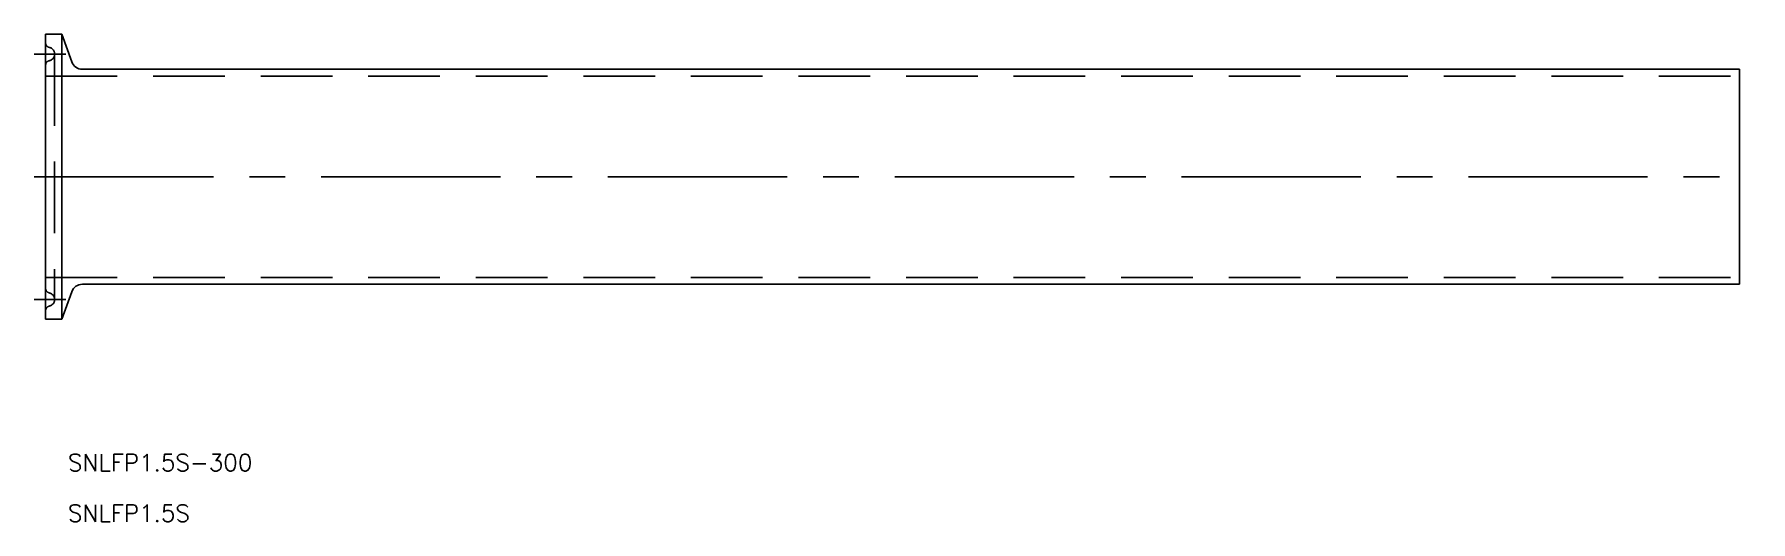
# Model space of a CAD drawing. Extents: x -2 to 302, y -61 to 25.
import ezdxf

# ---------------------------------------------------------------- set-up
doc = ezdxf.new("R2010")
doc.units = 0
doc.linetypes.add('CENTER', pattern=[50.8, 31.75, -6.35, 6.35, -6.35])
doc.linetypes.add('DASHED', pattern=[19.05, 12.7, -6.35])
doc.layers.get('0').update_dxf_attribs({"linetype": 'CONTINUOUS'})
doc.layers.add('CENTER', color=1, linetype='CENTER')
doc.styles.get("Standard").update_dxf_attribs({"font": 'txt.shx', "height": 3, "bigfont": 'bigfont.shx'})

msp = doc.modelspace()

# ---------------------------------------------------------------- linework, layer by layer
at = {"color": 7, "linetype": 'CONTINUOUS'}
for p, q in [((0, 25.25), (0, -25.25)), ((2.85, 25.25), (0, 25.25)), ((2.85, 25.25), (2.85, -25.25)), ((2.85, 25.25), (4.63, 20.37)), ((300, 19.05), (6.51, 19.05)), ((300, -19.05), (300, 19.05)), ((2.85, -25.25), (4.63, -20.37)), ((300, -19.05), (6.51, -19.05)), ((2.85, -25.25), (0, -25.25))]:
    msp.add_line(p, q, dxfattribs=at)
at = {"color": 3, "linetype": 'DASHED'}
for p, q in [((1.6, 21.75), (1.6, -21.75)), ((0, 17.85), (300, 17.85)), ((0, -17.85), (300, -17.85))]:
    msp.add_line(p, q, dxfattribs=at)
for centre, radius, start, end in [((0.8, 23.71), 0.8, 180, 258.463), ((0.4, 21.75), 1.2, 281.537, 78.463), ((0.8, 19.79), 0.8, 101.537, 180), ((0.8, -19.79), 0.8, 180, 258.463), ((0.4, -21.75), 1.2, 281.537, 78.463), ((0.8, -23.71), 0.8, 101.537, 180)]:
    msp.add_arc(centre, radius, start, end, dxfattribs=at)
at = {"color": 7, "linetype": 'CONTINUOUS'}
for centre, start, end in [((6.51, 21.05), 200, 270), ((6.51, -21.05), 90, 160)]:
    msp.add_arc(centre, 2, start, end, dxfattribs=at)
at = {"layer": 'CENTER', "color": 1, "linetype": 'CENTER'}
for p, q in [((3.6, 21.75), (-2, 21.75)), ((-2, 0), (302, 0)), ((3.6, -21.75), (-2, -21.75))]:
    msp.add_line(p, q, dxfattribs=at)

# ---------------------------------------------------------------- texts
at = {"color": 7, "linetype": 'CONTINUOUS'}
for s, p in [('SNLFP1.5S-300', (3.96, -52.16)), ('SNLFP1.5S', (3.96, -61.13))]:
    msp.add_text(s, height=3, dxfattribs=at).set_placement(p)

doc.saveas('drawing.dxf')
